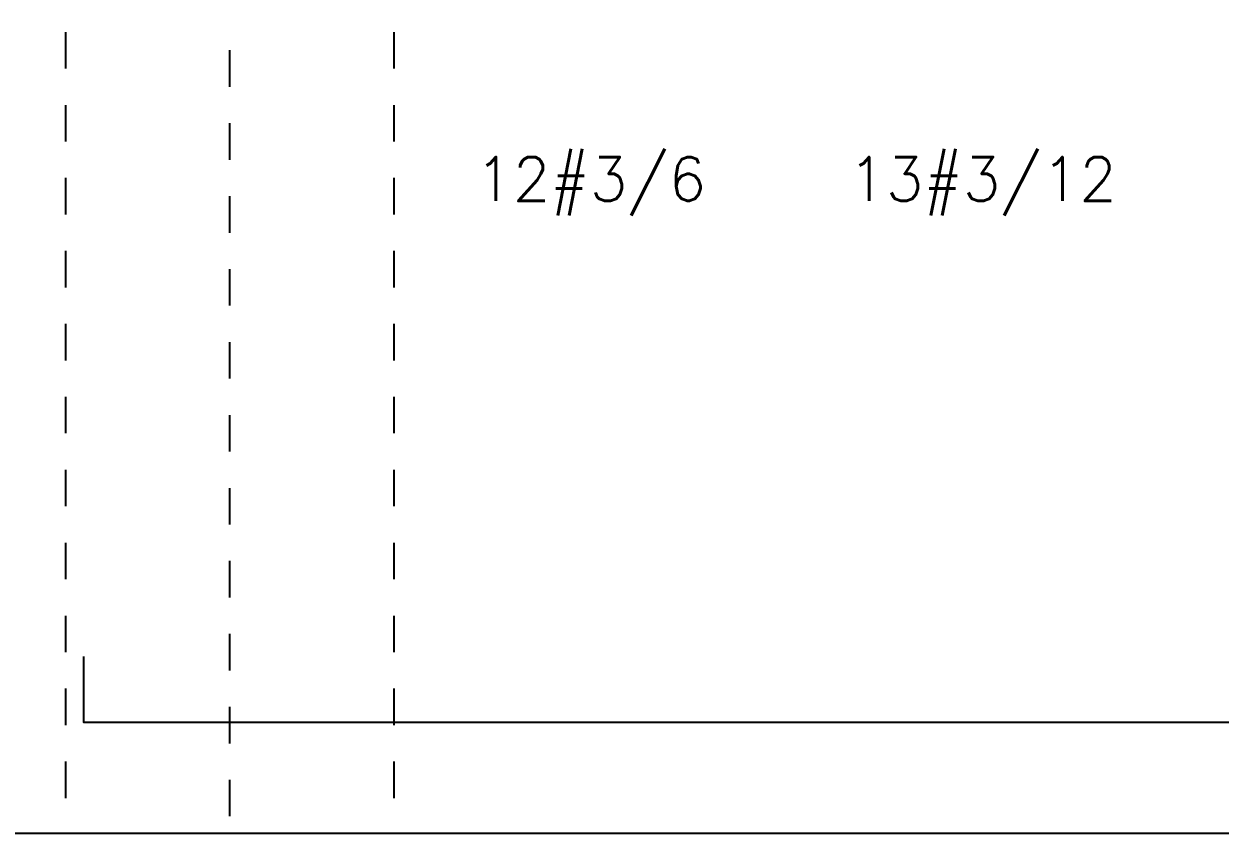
# Model space of a CAD drawing. Header units: millimetres. Extents: x 0 to 212, y -9 to 41.
# Drawn here: x 26.842 to 30.12, y 15.925 to 18.144 of the extents above; entities that cross this region are included whole.
import ezdxf
from ezdxf.enums import TextEntityAlignment as Align

# ---------------------------------------------------------------- set-up
doc = ezdxf.new("R2010")
doc.units = ezdxf.units.MM
doc.header["$LTSCALE"] = 0.01
doc.linetypes.add('DASHDOT', pattern=[1, 0.5, -0.25, 0, -0.25])
doc.linetypes.add('DASHED2', pattern=[0.375, 0.25, -0.125])
for name, color, linetype in [('FC_BORDE VIGA', 4, 'Continuous'), ('FC_EJES', 1, 'DASHDOT'), ('FC_PROYECCION', 6, 'DASHED2'), ('FC_R-60', 11, 'Continuous'), ('FC_REFUERZO', 5, 'Continuous')]:
    doc.layers.add(name, color=color, linetype=linetype)
doc.styles.get("Standard").update_dxf_attribs({"font": 'romans.shx'})

msp = doc.modelspace()

# ---------------------------------------------------------------- linework, layer by layer
at = {"layer": 'FC_BORDE VIGA'}
msp.add_lwpolyline([(24.3059, 15.9251), (35.8659, 15.9251), (35.8659, 19.5211), (24.3059, 19.5211)], close=True, dxfattribs=at)
at = {"layer": 'FC_EJES', "ltscale": 0.6}
msp.add_lwpolyline([(27.4059, 20.4711), (27.4059, 15.9251)], dxfattribs=at)
at = {"layer": 'FC_PROYECCION', "ltscale": 0.6}
for points in [[(26.9559, 19.5211), (26.9559, 15.9251)], [(27.8559, 19.5211), (27.8559, 15.9251)]]:
    msp.add_lwpolyline(points, dxfattribs=at)
at = {"layer": 'FC_REFUERZO'}
msp.add_lwpolyline([(27.0059, 16.4091), (27.0059, 16.2291), (35.8159, 16.2291), (35.8159, 16.4091)], dxfattribs=at)

# ---------------------------------------------------------------- texts
at = {"layer": 'FC_R-60'}
for s, p in [('12#3/6', (28.3955, 17.6583)), ('13#3/12', (29.4693, 17.6583))]:
    msp.add_text(s, height=0.12, dxfattribs=at).set_placement(p, align=Align.CENTER)

doc.saveas('drawing.dxf')
